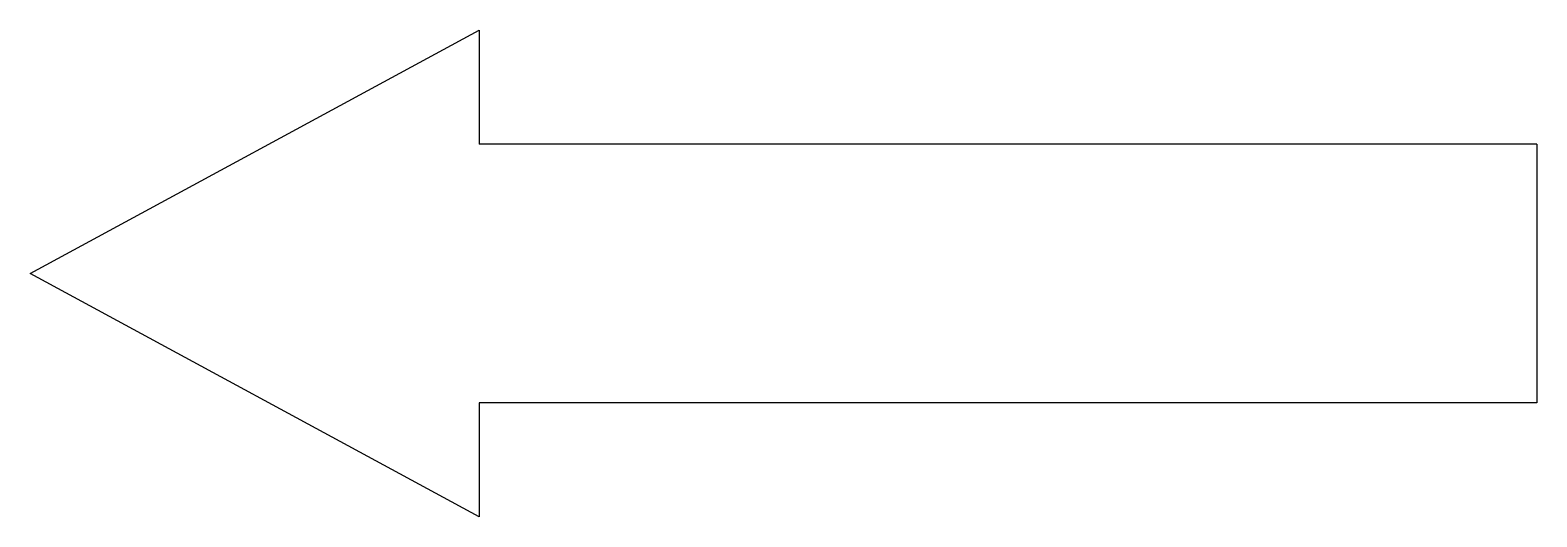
# Model space of a CAD drawing. Extents: x -495 to 495, y -290 to 30.
import ezdxf

# ---------------------------------------------------------------- set-up
doc = ezdxf.new("R2010")
doc.units = 0
doc.layers.add('VISIBLE', color=7, linetype='CONTINUOUS')

msp = doc.modelspace()

# ---------------------------------------------------------------- linework, layer by layer
at = {"layer": 'VISIBLE'}
for p, q in [((-495, -130), (-200, 30)), ((-200, 30), (-200, -45)), ((495, -45), (-200, -45)), ((495, -45), (495, -215)), ((-200, -290), (-495, -130)), ((-200, -215), (-200, -290)), ((495, -215), (-200, -215))]:
    msp.add_line(p, q, dxfattribs=at)

doc.saveas('drawing.dxf')
